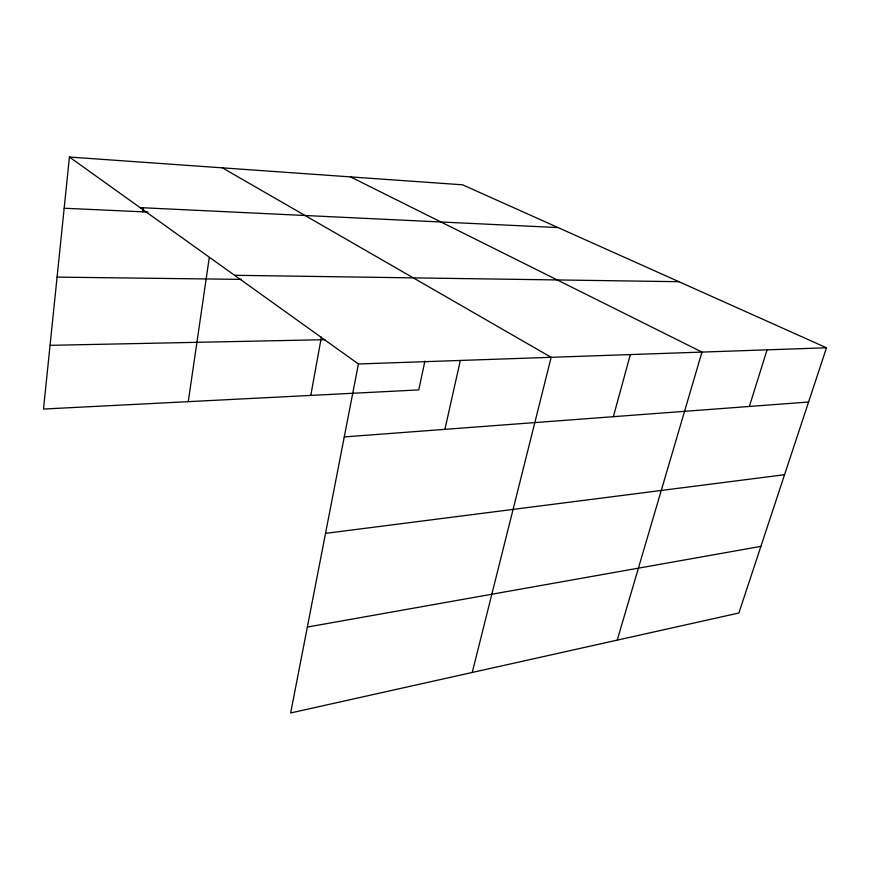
<?xml version="1.0" encoding="UTF-8"?>
<svg xmlns="http://www.w3.org/2000/svg" width="870" height="870" viewBox="0 0 870 870"><rect width="100%" height="100%" fill="white"/><g stroke="black" fill="none" stroke-linecap="round" stroke-linejoin="round"><path stroke-width="1.3" d="M69.437 157.046L358.429 363.975L290.656 712.954L738.88 613.002L826.5 347.782L462.568 184.81L69.437 157.046L43.5 409.041L418.764 389.912L424.908 361.104M142.68 211.823L143.18 207.843M188.268 401.668L209.257 257.683M310.775 395.415L321.378 337.136M444.907 429.356L460.339 360.452M472.247 672.456L551.167 357.309L222.35 167.845M613.361 416.686L630.348 354.568M617.221 640.135L701.981 352.089L350.523 176.904M749.342 406.475L767.079 349.838M307.338 627.063L760.891 546.371M325.532 533.375L784.566 474.705M344.259 436.914L808.578 402.016M358.429 363.975L826.5 347.782M50.058 345.336L324.912 339.691M57.083 277.117L241.294 279.379M234.574 275.29L678.926 281.695M64.162 208.234L148.074 212.073M140.059 207.625L558.051 227.57"/></g></svg>
